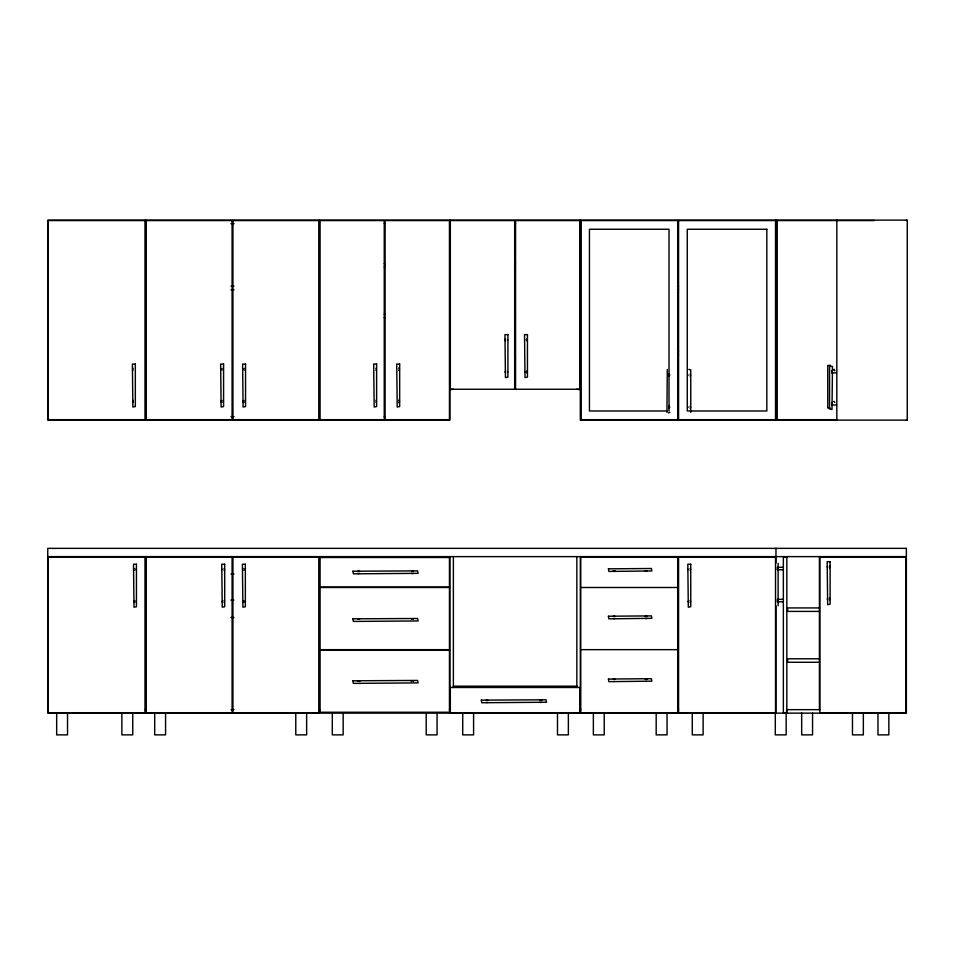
<?xml version="1.0" encoding="UTF-8"?>
<svg xmlns="http://www.w3.org/2000/svg" width="955" height="955" viewBox="0 0 955 955"><rect width="100%" height="100%" fill="white"/><g stroke="black" fill="none" stroke-linecap="round" stroke-linejoin="round"><path stroke-width="1.43" d="M677.704 220.557L677.704 419.675L580.747 419.675L580.747 220.557L775.52 220.557L775.52 419.675L678.575 419.675L678.575 220.557M690.752 412.393L690.752 369.895L688.794 369.406M830.408 408.334L827.758 407.94L827.758 365.443L830.575 365.288M669.885 412.393L668.416 412.882M667.282 369.43L666.948 412.393M776.391 220.557L874.207 220.557M907.25 220.557L906.379 220.128M231.026 223.601L234.011 223.601M384.244 223.601L385.116 223.601M514.673 223.601L515.545 223.601M384.244 263.604L385.116 263.604M514.673 263.604L515.545 263.604M384.244 267.078L385.116 267.078M514.673 267.078L515.545 267.078M231.026 286.214L234.011 286.214M677.704 286.214L678.575 286.214M231.026 289.687L234.011 289.687M677.704 289.687L678.575 289.687M384.244 314.04L385.116 314.04M514.673 314.04L515.545 314.04M384.244 317.514L385.116 317.514M514.673 317.514L515.545 317.514M677.704 351.428L678.575 351.428M677.704 354.902L678.575 354.902M514.673 356.203L515.545 356.203M514.673 359.677L515.545 359.677M836.496 372.928L831.698 372.928L831.698 370.433M449.889 389.676L453.374 389.246M580.318 389.676L576.844 389.246M836.496 404.992L831.698 404.992L831.698 402.568M667.533 410.984L589.45 410.984L589.45 229.26L669.013 229.26L669.013 410.984M231.026 416.631L234.011 416.631M384.244 416.631L385.116 416.631M837.249 419.675L777.227 419.675L777.227 220.557M907.25 419.675L906.379 420.116M47.75 556.622L906.379 556.622M786.825 557.063L783.351 557.063L783.351 712.705L786.825 712.705M783.351 567.282L777.358 567.282L777.358 569.478M777.358 569.765L783.351 569.765M231.026 574.015L234.011 574.015M580.747 587.492L677.704 587.492M783.351 599.334L777.358 599.334L777.358 601.757L783.351 601.829M230.919 600.098L233.903 600.098M819.426 607.929L787.696 607.929L787.696 611.403L819.426 611.403M230.919 617.491L233.903 617.491M580.747 649.663L677.704 649.663M819.426 658.795L787.696 658.795L787.696 662.269L819.426 662.269M453.374 686.179L576.844 686.179M145.136 709.661L146.008 709.661M231.026 709.661L234.011 709.661M319.03 709.661L319.901 709.661M449.459 709.661L450.33 709.661M579.888 709.661L580.747 709.661M677.704 709.661L678.575 709.661M820.023 709.661L786.61 709.661L786.61 713.134M450.33 712.705L579.888 712.705L579.888 687.481L450.33 687.481L450.33 713.134M580.747 712.705L677.704 712.705L677.704 557.063L580.747 557.063L580.747 713.134M888.842 713.134L888.842 734.873L877.979 734.873L877.979 713.134M863.344 713.134L863.344 734.873L852.469 734.873L852.469 713.134M836.819 220.128L836.819 420.116M819.426 556.622L819.426 709.661M812.55 713.134L812.55 734.873L801.675 734.873L801.675 713.134M786.825 556.622L786.825 713.134M786.168 713.134L786.168 734.873L775.305 734.873L775.305 713.134M778.134 563.307L778.134 605.804M775.961 220.128L775.961 420.116M775.961 548.361L775.961 563.08M775.961 605.816L775.961 713.134M703.131 713.134L703.131 734.873L692.268 734.873L692.268 713.134M678.134 556.622L678.134 713.134M667.056 713.134L667.056 734.873L656.18 734.873L656.18 713.134M604.229 713.134L604.229 734.873L593.365 734.873L593.365 713.134M580.747 220.557L580.747 419.675M580.318 220.128L580.318 420.116L907.25 420.116L907.25 220.128L47.75 220.128L47.75 420.116L449.889 420.116L449.889 220.128M580.318 556.622L580.318 713.134M576.844 556.622L576.844 687.481M568.368 713.134L568.368 734.873L557.493 734.873L557.493 713.134M515.545 389.246L515.545 220.557L579.888 220.557L579.888 389.246L450.33 389.246L450.33 220.557L514.673 220.557L514.673 389.246M473.585 713.134L473.585 734.873L462.721 734.873L462.721 713.134M453.374 556.622L453.374 687.481M449.889 556.622L449.889 713.134M446.415 556.622L446.415 557.493M437.068 713.134L437.068 734.873L426.205 734.873L426.205 713.134M343.167 713.134L343.167 734.873L332.292 734.873L332.292 713.134M322.945 556.622L322.945 557.493M319.471 220.128L319.471 420.116M319.471 556.622L319.471 713.134M306.639 713.134L306.639 734.873L295.775 734.873L295.775 713.134M232.948 220.557L232.948 419.675L319.03 419.675L319.03 220.557L146.008 220.557L146.008 419.675L232.089 419.675L232.089 220.557M165.573 713.134L165.573 734.873L154.698 734.873L154.698 713.134M145.566 220.128L145.566 420.116M145.566 556.622L145.566 713.134M132.745 713.134L132.745 734.873L121.87 734.873L121.87 713.134M67.53 713.134L67.53 734.873L56.667 734.873L56.667 713.134M614.316 681.404A1.242 1.242 0 0 1 613.886 681.404M613.146 679.375A1.242 1.242 0 0 1 615.056 679.375M646.38 681.404A1.242 1.242 0 0 1 645.95 681.404M645.21 679.375A1.242 1.242 0 0 1 647.12 679.375M614.722 618.434A1.242 1.242 0 0 1 613.48 618.434M613.146 616.56A1.242 1.242 0 0 1 615.056 616.56M646.786 618.434A1.242 1.242 0 0 1 645.544 618.434M645.21 616.56A1.242 1.242 0 0 1 647.12 616.56M829.441 598.021A1.242 1.242 0 0 1 829.441 599.931M827.567 599.597A1.242 1.242 0 0 1 827.567 598.355M829.441 565.957A1.242 1.242 0 0 1 829.441 567.867M827.567 567.533A1.242 1.242 0 0 1 827.567 566.291M833.608 401.554A1.242 0.883 -90 0 1 834.777 402.509M833.142 370.039A1.242 0.883 -90 0 1 834.777 370.874M133.067 402.282A1.242 1.242 0 0 1 133.067 400.372M133.067 370.218A1.242 1.242 0 0 1 133.067 368.308M222.921 400.372A1.242 1.242 0 0 1 222.921 402.282M221.035 401.948A1.242 1.242 0 0 1 221.035 400.706M222.921 368.308A1.242 1.242 0 0 1 222.921 370.218M221.035 369.883A1.242 1.242 0 0 1 221.035 368.642M244.874 400.372A1.242 1.242 0 0 1 244.874 402.282M242.988 401.948A1.242 1.242 0 0 1 242.988 400.706M244.874 368.308A1.242 1.242 0 0 1 244.874 370.218M242.988 369.883A1.242 1.242 0 0 1 242.988 368.642M375.948 400.372A1.242 1.242 0 0 1 375.948 402.282M375.948 368.308A1.242 1.242 0 0 1 375.948 370.218M398.617 400.157A1.242 1.242 0 0 1 398.617 402.497M398.617 368.093A1.242 1.242 0 0 1 398.617 370.433M505.625 372.856A1.242 1.242 0 0 1 505.625 370.946M507.654 371.686A1.242 1.242 0 0 1 507.654 372.116M505.625 340.792A1.242 1.242 0 0 1 505.625 338.882M507.654 339.622A1.242 1.242 0 0 1 507.654 340.052M526.79 370.946A1.242 1.242 0 0 1 526.79 372.856M524.761 372.116A1.242 1.242 0 0 1 524.761 371.686M526.79 338.882A1.242 1.242 0 0 1 526.79 340.792M524.761 340.052A1.242 1.242 0 0 1 524.761 339.622M668.846 406.006A1.242 1.242 0 0 1 668.846 408.346M668.846 373.942A1.242 1.242 0 0 1 668.846 376.282M690.083 406.221A1.242 1.242 0 0 1 690.083 408.131M688.054 407.391A1.242 1.242 0 0 1 688.054 406.961M690.083 374.157A1.242 1.242 0 0 1 690.083 376.067M688.054 375.327A1.242 1.242 0 0 1 688.054 374.897M690.083 600.552A1.242 1.242 0 0 1 690.083 602.462M688.054 601.722A1.242 1.242 0 0 1 688.054 601.292M690.083 568.488A1.242 1.242 0 0 1 690.083 570.398M688.054 569.669A1.242 1.242 0 0 1 688.054 569.228M615.056 570.768A1.242 1.242 0 0 1 613.146 570.768M647.12 570.768A1.242 1.242 0 0 1 645.21 570.768M136.052 600.886A1.242 1.242 0 0 1 136.052 602.139M134.178 602.462A1.242 1.242 0 0 1 134.178 600.552M136.052 568.822A1.242 1.242 0 0 1 136.052 570.075M134.178 570.398A1.242 1.242 0 0 1 134.178 568.488M224.031 600.552A1.242 1.242 0 0 1 224.031 602.462M222.002 601.722A1.242 1.242 0 0 1 222.002 601.292M224.031 568.488A1.242 1.242 0 0 1 224.031 570.398M222.002 569.669A1.242 1.242 0 0 1 222.002 569.228M244.958 600.886A1.242 1.242 0 0 1 244.958 602.139M243.083 602.462A1.242 1.242 0 0 1 243.083 600.552M244.958 568.822A1.242 1.242 0 0 1 244.958 570.075M243.083 570.398A1.242 1.242 0 0 1 243.083 568.488M541.425 702.343A1.242 1.242 0 0 1 540.184 702.343M539.85 700.457A1.242 1.242 0 0 1 541.76 700.457M487.623 702.343A1.242 1.242 0 0 1 486.382 702.343M486.047 700.457A1.242 1.242 0 0 1 487.957 700.457M413.026 573.442A1.242 1.242 0 0 1 411.784 573.442M411.45 571.556A1.242 1.242 0 0 1 413.36 571.556M359.223 573.442A1.242 1.242 0 0 1 357.982 573.442M357.648 571.556A1.242 1.242 0 0 1 359.558 571.556M411.45 619.162A1.242 1.242 0 0 1 413.36 619.162M357.648 619.162A1.242 1.242 0 0 1 359.558 619.162M411.235 681.488A1.242 1.242 0 0 1 413.575 681.488M357.433 681.488A1.242 1.242 0 0 1 359.772 681.488M135.335 364.046L135.335 406.544L132.876 407.033L132.387 364.046L135.335 364.046M136.446 564.226L136.446 606.723L133.998 607.213L133.509 564.226L136.446 564.226M223.589 364.046L223.589 406.544L221.13 407.033L220.641 364.046L223.589 364.046M224.7 564.226L224.7 606.723L222.252 607.213L221.763 564.226L224.7 564.226M245.351 564.226L245.351 606.723L242.892 607.213L242.415 564.226L245.351 564.226M245.542 364.046L245.542 406.544L243.083 407.033L242.606 364.046L245.542 364.046M376.616 364.046L376.616 406.544L374.169 407.033L373.68 364.046L376.616 364.046M399.668 364.046L399.668 406.544L397.208 407.033L396.719 364.046L399.668 364.046M507.905 334.62L507.905 377.118L505.446 377.607L504.956 334.62L507.905 334.62M527.458 334.62L527.458 377.118L525.011 377.607L524.522 334.62L527.458 334.62M690.752 564.226L690.752 606.723L688.304 607.213L687.815 564.226L690.752 564.226M830.11 561.695L830.11 604.193L827.663 604.682L827.173 561.695L830.11 561.695M352.92 571.221L353.386 573.836L418.111 573.346L417.622 570.887L352.92 571.221M352.92 618.828L353.386 621.43L418.111 620.953L417.622 618.494L352.92 618.828M352.92 680.784L353.386 683.386L418.111 682.897L417.622 680.438L352.92 680.784M481.32 700.122L481.786 702.737L546.511 702.247L546.021 699.788L481.32 700.122M608.419 568.834L608.884 571.448L651.871 570.959L651.382 568.5L608.419 568.834M608.419 616.226L608.884 618.828L651.871 618.339L651.382 615.891L608.419 616.226M608.419 679.041L608.884 681.655L651.871 681.166L651.382 678.707L608.419 679.041M829.561 366.314L829.537 408.967L831.996 409.456L832.485 366.469L829.561 366.314M145.136 220.557L48.18 220.557L48.18 419.675L145.136 419.675L145.136 220.557M384.244 220.557L319.901 220.557L319.901 419.675L384.244 419.675L384.244 220.557M449.459 220.557L385.116 220.557L385.116 419.675L449.459 419.675L449.459 220.557M766.829 229.26L687.266 229.26L687.266 410.984L766.829 410.984L766.829 229.26M906.379 548.361L47.75 548.361L47.75 713.134L906.379 713.134L906.379 548.361M145.136 557.063L48.18 557.063L48.18 712.705L145.136 712.705L145.136 557.063M232.089 557.063L146.008 557.063L146.008 712.705L232.089 712.705L232.089 557.063M319.03 557.063L232.948 557.063L232.948 712.705L319.03 712.705L319.03 557.063M775.52 557.063L678.575 557.063L678.575 712.705L775.52 712.705L775.52 557.063M905.949 557.063L819.867 557.063L819.867 712.705L905.949 712.705L905.949 557.063M449.459 557.493L319.901 557.493L319.901 587.062L449.459 587.062L449.459 557.493M449.459 587.492L319.901 587.492L319.901 649.663L449.459 649.663L449.459 587.492M449.459 650.092L319.901 650.092L319.901 712.263L449.459 712.263L449.459 650.092"/></g></svg>
